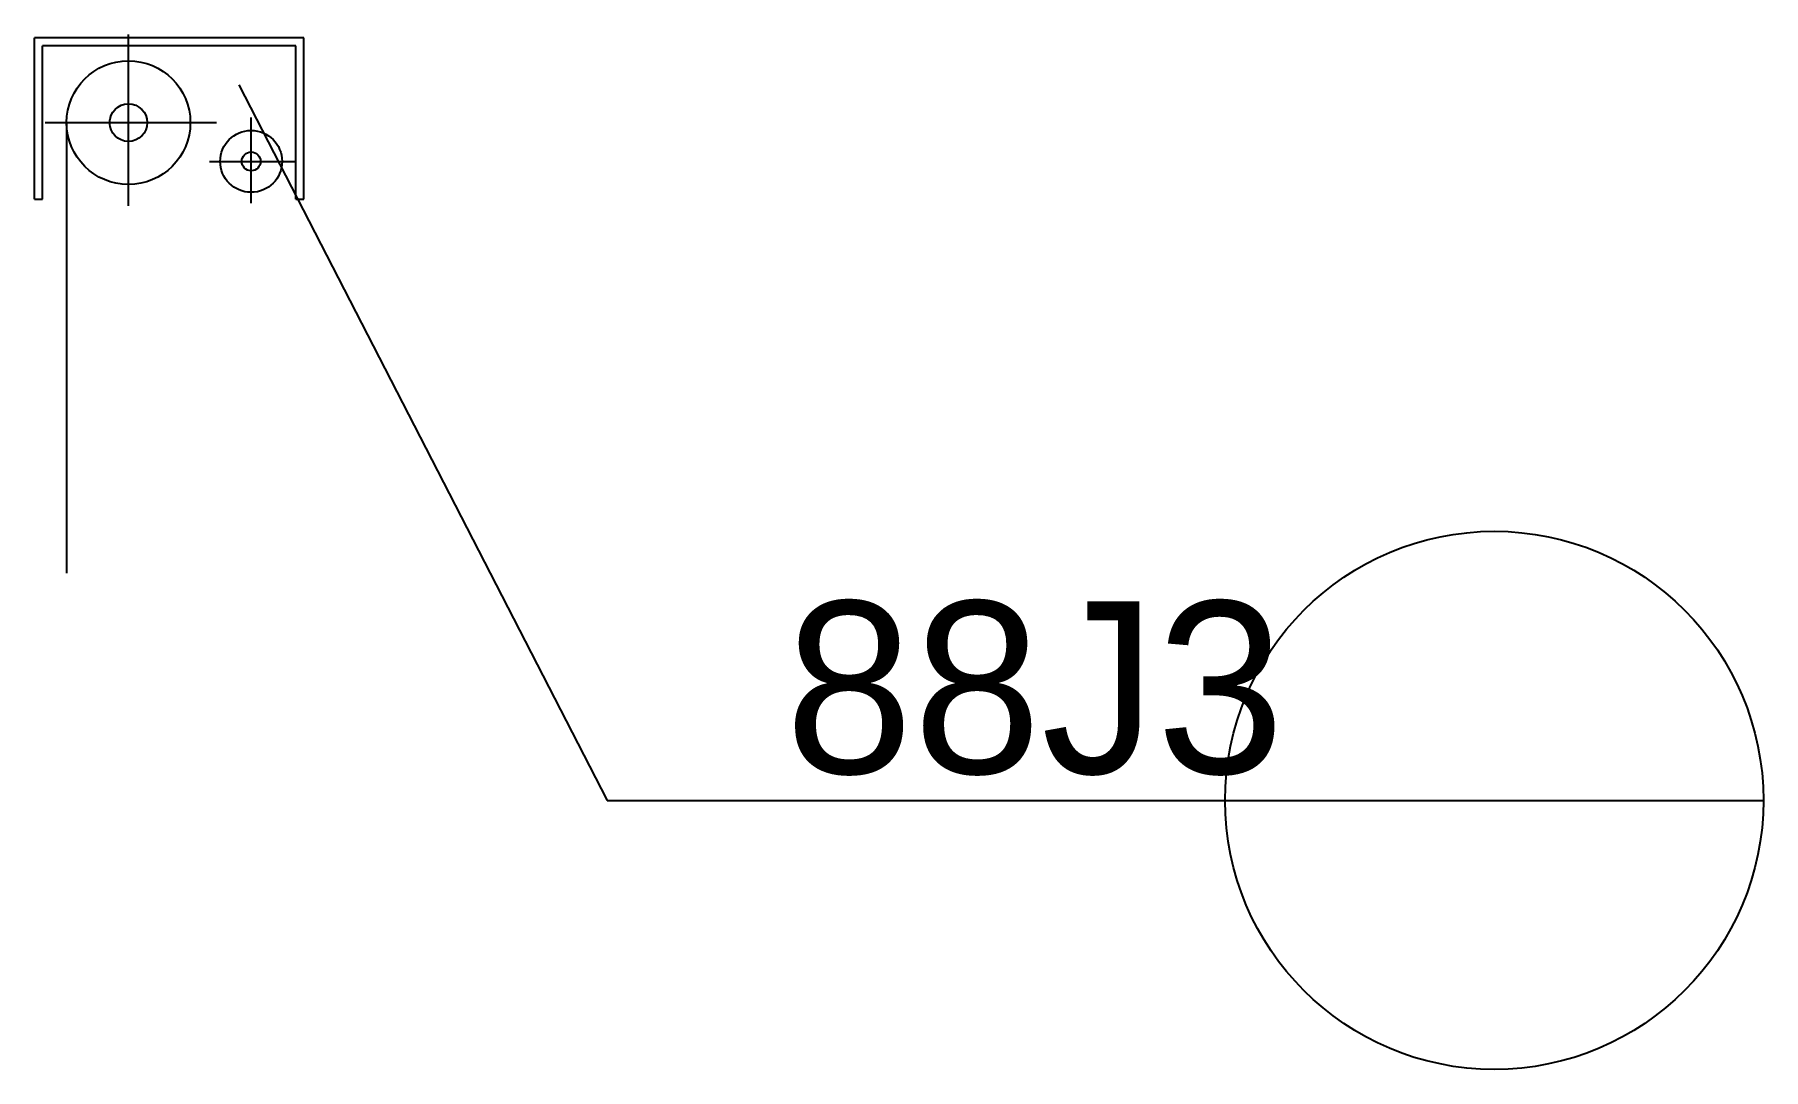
# Model space of a CAD drawing. Header units: metres. Extents: x -585948 to -582736, y -272669 to -270746.
import ezdxf

# ---------------------------------------------------------------- set-up
doc = ezdxf.new("R2010")
doc.units = ezdxf.units.M
for name, color, linetype in [('PUB_DIM', 3, 'Continuous'), ('PUB_TEXT', 7, 'Continuous'), ('SEE', 223, 'Continuous'), ('WALL', 255, 'Continuous')]:
    doc.layers.add(name, color=color, linetype=linetype)

# ---------------------------------------------------------------- blocks, each defined once
blk = doc.blocks.new('_INDEX')
blk.add_line((-0.5, 0), (0.5, 0))
blk.add_circle((0, 0), 0.5)

msp = doc.modelspace()

# ---------------------------------------------------------------- linework, layer by layer
at = {"layer": 'PUB_DIM'}
for p, q in [((-585568.63, -270839.5), (-584883.92, -272169.03)), ((-584883.92, -272169.03), (-583736.38, -272169.03))]:
    msp.add_line(p, q, dxfattribs=at)
at = {"layer": 'SEE'}
for p, q in [((-585947.81, -271052.07), (-585947.81, -270752.07)), ((-585447.81, -270752.07), (-585947.81, -270752.07)), ((-585773.45, -271064.45), (-585773.45, -270745.92)), ((-585447.81, -271052.07), (-585447.81, -270752.07)), ((-585932.81, -271052.07), (-585932.81, -270767.07)), ((-585462.81, -270767.07), (-585932.81, -270767.07)), ((-585462.81, -271052.07), (-585462.81, -270767.07)), ((-585928.33, -270909.58), (-585609.8, -270909.58)), ((-585545.5, -271059.06), (-585545.5, -270899.79)), ((-585622.94, -270981.62), (-585463.68, -270981.62)), ((-585947.81, -271052.07), (-585932.81, -271052.07)), ((-585462.81, -271052.07), (-585447.81, -271052.07))]:
    msp.add_line(p, q, dxfattribs=at)
for centre, radius in [((-585773.45, -270909.58), 114.95), ((-585773.45, -270909.58), 34.95), ((-585545.5, -270981.62), 57.47), ((-585545.5, -270981.62), 17.47)]:
    msp.add_circle(centre, radius, dxfattribs=at)
at = {"layer": 'WALL'}
msp.add_line((-585888.4, -270909.58), (-585888.4, -271746.54), dxfattribs=at)

# ---------------------------------------------------------------- block references
at = {"layer": 'PUB_DIM', "xscale": 1000, "yscale": 1000, "zscale": 1000}
msp.add_blockref('_INDEX', (-583236.38, -272169.03), dxfattribs=at)

# ---------------------------------------------------------------- texts
at = {"layer": 'PUB_TEXT'}
msp.add_text('88J3', height=320, dxfattribs=at).set_placement((-584553.81, -272119.03))

doc.saveas('drawing.dxf')
